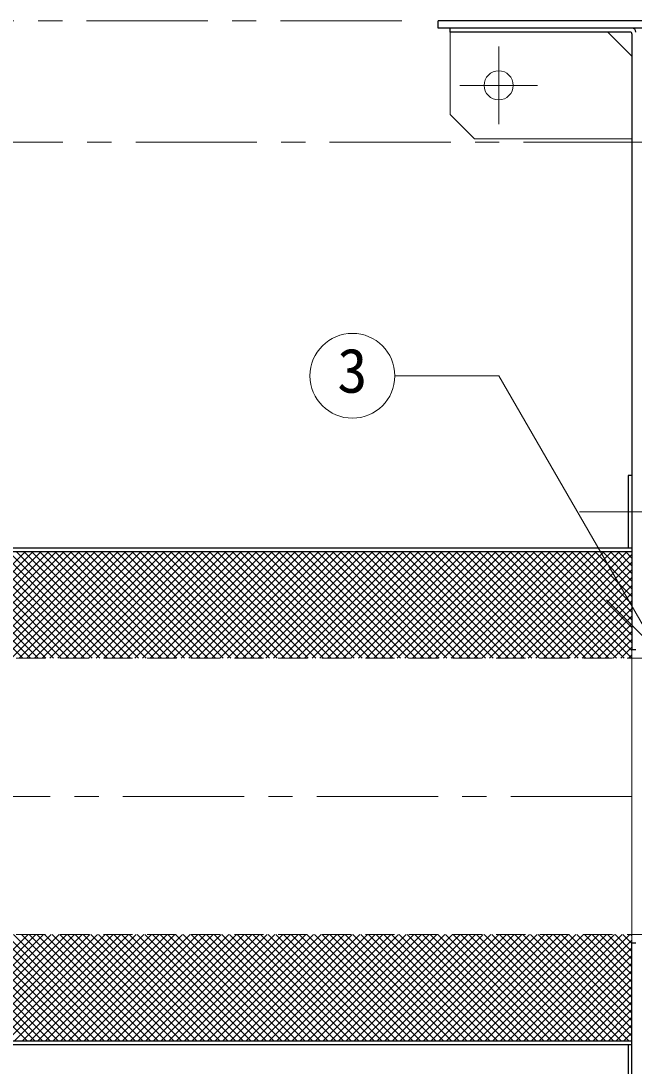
# Model space of a CAD drawing. Units: millimetres at full size, sheet at 1:10; details may follow other scales. Extents: x -2092 to 1958, y -1356 to 1454.
# Drawn here: x -1401.6 to -1148.6, y -537 to -105.8 of the extents above; entities that cross this region are included whole.
import ezdxf
from ezdxf.enums import TextEntityAlignment as Align

# ---------------------------------------------------------------- set-up
doc = ezdxf.new("R2010")
doc.units = ezdxf.units.MM
doc.header["$LTSCALE"] = 10
doc.linetypes.add('CHAIN1', pattern=[8, 5, -1, 1, -1])
doc.linetypes.add('DASHED1', pattern=[1.8, 1.2, -0.6])
doc.layers.add('0-0_ﾚｲﾔ1', color=4, linetype='Continuous', lineweight=9)
doc.styles.add('ＭＳ ゴシック', font='')
doc.styles.get('ＭＳ ゴシック').set_extended_font_data('MS Gothic')

msp = doc.modelspace()

# ---------------------------------------------------------------- linework, layer by layer
at = {"layer": '0-0_ﾚｲﾔ1', "linetype": 'CHAIN1'}
for p, q in [((-1244.49, -105.78), (-2029.49, -105.78)), ((-1204.49, -148.38), (-1204.49, -116.38)), ((-1188.49, -132.38), (-1220.49, -132.38)), ((-904.24, -155.78), (-1929.49, -155.78)), ((-1127.89, -308.28), (-1171.09, -308.28)), ((-1069.49, -425.78), (-1879.49, -425.78))]:
    msp.add_line(p, q, dxfattribs=at)
at = {"layer": '0-0_ﾚｲﾔ1', "color": 5, "lineweight": 25}
for p, q in [((-1229.49, -108.78), (-1229.49, -105.78)), ((-1097.49, -105.78), (-1229.49, -105.78)), ((-1098.99, -108.78), (-1229.49, -108.78)), ((-1224.49, -110.38), (-1224.49, -108.78)), ((-1150.29, -110.38), (-1224.49, -110.38)), ((-1149.49, -111.18), (-1149.49, -365.28)), ((-1151.09, -293.28), (-1151.09, -323.28)), ((-1149.49, -293.28), (-1151.09, -293.28)), ((-1149.49, -323.28), (-1649.49, -323.28)), ((-1149.49, -324.88), (-1647.89, -324.88)), ((-1147.89, -365.28), (-1149.49, -365.28)), ((-1147.89, -486.28), (-1149.49, -486.28)), ((-1149.49, -914.98), (-1149.49, -486.28)), ((-1149.49, -528.28), (-1649.49, -528.28)), ((-1149.49, -526.68), (-1647.89, -526.68)), ((-1151.09, -528.28), (-1151.09, -558.28))]:
    msp.add_line(p, q, dxfattribs=at)
at = {"layer": '0-0_ﾚｲﾔ1', "color": 7, "lineweight": 18}
for p, q in [((-1224.49, -110.38), (-1224.49, -144.38)), ((-1159.49, -110.38), (-1149.49, -120.38)), ((-1224.49, -144.38), (-1214.49, -154.38)), ((-1214.49, -154.38), (-1149.49, -154.38)), ((-1247.33, -252.21), (-1204.46, -252.21)), ((-1138.82, -365.91), (-1204.46, -252.21)), ((-1138.82, -365.91), (-1160.03, -344.7)), ((-1149.49, -486.28), (-1149.49, -365.28))]:
    msp.add_line(p, q, dxfattribs=at)
at = {"layer": '0-0_ﾚｲﾔ1'}
for p, q in [((-1148.83, -108.92), (-1148.69, -108.78)), ((-1444.76, -324.88), (-1400.86, -368.78)), ((-1443.69, -368.78), (-1399.79, -324.88)), ((-1441.58, -324.88), (-1397.68, -368.78)), ((-1440.51, -368.78), (-1396.61, -324.88)), ((-1438.4, -324.88), (-1394.5, -368.78)), ((-1437.33, -368.78), (-1393.43, -324.88)), ((-1435.22, -324.88), (-1391.32, -368.78)), ((-1434.14, -368.78), (-1390.24, -324.88)), ((-1432.03, -324.88), (-1388.13, -368.78)), ((-1430.96, -368.78), (-1387.06, -324.88)), ((-1428.85, -324.88), (-1384.95, -368.78)), ((-1427.78, -368.78), (-1383.88, -324.88)), ((-1425.67, -324.88), (-1381.77, -368.78)), ((-1424.6, -368.78), (-1380.7, -324.88)), ((-1422.49, -324.88), (-1378.59, -368.78)), ((-1421.42, -368.78), (-1377.52, -324.88)), ((-1419.31, -324.88), (-1375.41, -368.78)), ((-1418.23, -368.78), (-1374.33, -324.88)), ((-1416.12, -324.88), (-1372.22, -368.78)), ((-1415.05, -368.78), (-1371.15, -324.88)), ((-1412.94, -324.88), (-1369.04, -368.78)), ((-1411.87, -368.78), (-1367.97, -324.88)), ((-1409.76, -324.88), (-1365.86, -368.78)), ((-1408.69, -368.78), (-1364.79, -324.88)), ((-1406.58, -324.88), (-1362.68, -368.78)), ((-1405.51, -368.78), (-1361.61, -324.88)), ((-1403.4, -324.88), (-1359.5, -368.78)), ((-1402.32, -368.78), (-1358.42, -324.88)), ((-1400.21, -324.88), (-1356.31, -368.78)), ((-1399.14, -368.78), (-1355.24, -324.88)), ((-1397.03, -324.88), (-1353.13, -368.78)), ((-1395.96, -368.78), (-1352.06, -324.88)), ((-1393.85, -324.88), (-1349.95, -368.78)), ((-1392.78, -368.78), (-1348.88, -324.88)), ((-1390.67, -324.88), (-1346.77, -368.78)), ((-1389.6, -368.78), (-1345.7, -324.88)), ((-1387.49, -324.88), (-1343.59, -368.78)), ((-1386.41, -368.78), (-1342.51, -324.88)), ((-1384.3, -324.88), (-1340.4, -368.78)), ((-1383.23, -368.78), (-1339.33, -324.88)), ((-1381.12, -324.88), (-1337.22, -368.78)), ((-1380.05, -368.78), (-1336.15, -324.88)), ((-1377.94, -324.88), (-1334.04, -368.78)), ((-1376.87, -368.78), (-1332.97, -324.88)), ((-1374.76, -324.88), (-1330.86, -368.78)), ((-1373.69, -368.78), (-1329.79, -324.88)), ((-1371.58, -324.88), (-1327.68, -368.78)), ((-1370.5, -368.78), (-1326.6, -324.88)), ((-1368.39, -324.88), (-1324.49, -368.78)), ((-1367.32, -368.78), (-1323.42, -324.88)), ((-1365.21, -324.88), (-1321.31, -368.78)), ((-1364.14, -368.78), (-1320.24, -324.88)), ((-1362.03, -324.88), (-1318.13, -368.78)), ((-1360.96, -368.78), (-1317.06, -324.88)), ((-1358.85, -324.88), (-1314.95, -368.78)), ((-1357.78, -368.78), (-1313.88, -324.88)), ((-1355.67, -324.88), (-1311.77, -368.78)), ((-1354.59, -368.78), (-1310.69, -324.88)), ((-1352.48, -324.88), (-1308.58, -368.78)), ((-1351.41, -368.78), (-1307.51, -324.88)), ((-1349.3, -324.88), (-1305.4, -368.78)), ((-1348.23, -368.78), (-1304.33, -324.88)), ((-1346.12, -324.88), (-1302.22, -368.78)), ((-1345.05, -368.78), (-1301.15, -324.88)), ((-1342.94, -324.88), (-1299.04, -368.78)), ((-1341.87, -368.78), (-1297.97, -324.88)), ((-1339.76, -324.88), (-1295.86, -368.78)), ((-1338.68, -368.78), (-1294.78, -324.88)), ((-1336.57, -324.88), (-1292.67, -368.78)), ((-1335.5, -368.78), (-1291.6, -324.88)), ((-1333.39, -324.88), (-1289.49, -368.78)), ((-1332.32, -368.78), (-1288.42, -324.88)), ((-1330.21, -324.88), (-1286.31, -368.78)), ((-1329.14, -368.78), (-1285.24, -324.88)), ((-1327.03, -324.88), (-1283.13, -368.78)), ((-1325.96, -368.78), (-1282.06, -324.88)), ((-1323.85, -324.88), (-1279.95, -368.78)), ((-1322.77, -368.78), (-1278.87, -324.88)), ((-1320.66, -324.88), (-1276.76, -368.78)), ((-1319.59, -368.78), (-1275.69, -324.88)), ((-1317.48, -324.88), (-1273.58, -368.78)), ((-1316.41, -368.78), (-1272.51, -324.88)), ((-1314.3, -324.88), (-1270.4, -368.78)), ((-1313.23, -368.78), (-1269.33, -324.88)), ((-1311.12, -324.88), (-1267.22, -368.78)), ((-1310.05, -368.78), (-1266.15, -324.88)), ((-1307.94, -324.88), (-1264.04, -368.78)), ((-1306.86, -368.78), (-1262.96, -324.88)), ((-1304.75, -324.88), (-1260.85, -368.78)), ((-1303.68, -368.78), (-1259.78, -324.88)), ((-1301.57, -324.88), (-1257.67, -368.78)), ((-1300.5, -368.78), (-1256.6, -324.88)), ((-1298.39, -324.88), (-1254.49, -368.78)), ((-1297.32, -368.78), (-1253.42, -324.88)), ((-1295.21, -324.88), (-1251.31, -368.78)), ((-1294.14, -368.78), (-1250.24, -324.88)), ((-1292.03, -324.88), (-1248.13, -368.78)), ((-1290.95, -368.78), (-1247.05, -324.88)), ((-1288.84, -324.88), (-1244.94, -368.78)), ((-1287.77, -368.78), (-1243.87, -324.88)), ((-1285.66, -324.88), (-1241.76, -368.78)), ((-1284.59, -368.78), (-1240.69, -324.88)), ((-1282.48, -324.88), (-1238.58, -368.78)), ((-1281.41, -368.78), (-1237.51, -324.88)), ((-1279.3, -324.88), (-1235.4, -368.78)), ((-1278.23, -368.78), (-1234.33, -324.88)), ((-1276.12, -324.88), (-1232.22, -368.78)), ((-1275.04, -368.78), (-1231.14, -324.88)), ((-1272.93, -324.88), (-1229.03, -368.78)), ((-1271.86, -368.78), (-1227.96, -324.88)), ((-1269.75, -324.88), (-1225.85, -368.78)), ((-1268.68, -368.78), (-1224.78, -324.88)), ((-1266.57, -324.88), (-1222.67, -368.78)), ((-1265.5, -368.78), (-1221.6, -324.88)), ((-1263.39, -324.88), (-1219.49, -368.78)), ((-1262.32, -368.78), (-1218.42, -324.88)), ((-1260.21, -324.88), (-1216.31, -368.78)), ((-1259.14, -368.78), (-1215.24, -324.88)), ((-1257.02, -324.88), (-1213.12, -368.78)), ((-1255.95, -368.78), (-1212.05, -324.88)), ((-1253.84, -324.88), (-1209.94, -368.78)), ((-1252.77, -368.78), (-1208.87, -324.88)), ((-1250.66, -324.88), (-1206.76, -368.78)), ((-1249.59, -368.78), (-1205.69, -324.88)), ((-1247.48, -324.88), (-1203.58, -368.78)), ((-1246.41, -368.78), (-1202.51, -324.88)), ((-1244.3, -324.88), (-1200.4, -368.78)), ((-1243.23, -368.78), (-1199.33, -324.88)), ((-1241.11, -324.88), (-1197.21, -368.78)), ((-1240.04, -368.78), (-1196.14, -324.88)), ((-1237.93, -324.88), (-1194.03, -368.78)), ((-1236.86, -368.78), (-1192.96, -324.88)), ((-1234.75, -324.88), (-1190.85, -368.78)), ((-1233.68, -368.78), (-1189.78, -324.88)), ((-1231.57, -324.88), (-1187.67, -368.78)), ((-1230.5, -368.78), (-1186.6, -324.88)), ((-1228.39, -324.88), (-1184.49, -368.78)), ((-1227.32, -368.78), (-1183.42, -324.88)), ((-1225.21, -324.88), (-1181.31, -368.78)), ((-1224.13, -368.78), (-1180.23, -324.88)), ((-1222.02, -324.88), (-1178.12, -368.78)), ((-1220.95, -368.78), (-1177.05, -324.88)), ((-1218.84, -324.88), (-1174.94, -368.78)), ((-1217.77, -368.78), (-1173.87, -324.88)), ((-1215.66, -324.88), (-1171.76, -368.78)), ((-1214.59, -368.78), (-1170.69, -324.88)), ((-1212.48, -324.88), (-1168.58, -368.78)), ((-1211.41, -368.78), (-1167.51, -324.88)), ((-1209.3, -324.88), (-1165.4, -368.78)), ((-1208.22, -368.78), (-1164.32, -324.88)), ((-1206.11, -324.88), (-1162.21, -368.78)), ((-1205.04, -368.78), (-1161.14, -324.88)), ((-1202.93, -324.88), (-1159.03, -368.78)), ((-1201.86, -368.78), (-1157.96, -324.88)), ((-1199.75, -324.88), (-1155.85, -368.78)), ((-1198.68, -368.78), (-1154.78, -324.88)), ((-1196.57, -324.88), (-1152.67, -368.78)), ((-1195.5, -368.78), (-1151.6, -324.88)), ((-1193.39, -324.88), (-1149.49, -368.77)), ((-1192.31, -368.78), (-1149.49, -325.96)), ((-1190.2, -324.88), (-1149.49, -365.59)), ((-1187.02, -324.88), (-1149.49, -362.41)), ((-1183.84, -324.88), (-1149.49, -359.23)), ((-1180.66, -324.88), (-1149.49, -356.04)), ((-1177.48, -324.88), (-1149.49, -352.86)), ((-1174.29, -324.88), (-1149.49, -349.68)), ((-1171.11, -324.88), (-1149.49, -346.5)), ((-1167.93, -324.88), (-1149.49, -343.32)), ((-1164.75, -324.88), (-1149.49, -340.13)), ((-1161.57, -324.88), (-1149.49, -336.95)), ((-1158.38, -324.88), (-1149.49, -333.77)), ((-1155.2, -324.88), (-1149.49, -330.59)), ((-1152.02, -324.88), (-1149.49, -327.41)), ((-1189.13, -368.78), (-1149.49, -329.14)), ((-1185.95, -368.78), (-1149.49, -332.32)), ((-1182.77, -368.78), (-1149.49, -335.5)), ((-1179.59, -368.78), (-1149.49, -338.69)), ((-1176.4, -368.78), (-1149.49, -341.87)), ((-1173.22, -368.78), (-1149.49, -345.05)), ((-1170.04, -368.78), (-1149.49, -348.23)), ((-1166.86, -368.78), (-1149.49, -351.41)), ((-1163.68, -368.78), (-1149.49, -354.6)), ((-1160.49, -368.78), (-1149.49, -357.78)), ((-1157.31, -368.78), (-1149.49, -360.96)), ((-1154.13, -368.78), (-1149.49, -364.14)), ((-1150.95, -368.78), (-1149.49, -367.32)), ((-1442.78, -482.78), (-1398.88, -526.68)), ((-1442.49, -526.68), (-1398.59, -482.78)), ((-1439.6, -482.78), (-1395.7, -526.68)), ((-1439.31, -526.68), (-1395.41, -482.78)), ((-1436.41, -482.78), (-1392.51, -526.68)), ((-1436.13, -526.68), (-1392.23, -482.78)), ((-1433.23, -482.78), (-1389.33, -526.68)), ((-1432.94, -526.68), (-1389.04, -482.78)), ((-1430.05, -482.78), (-1386.15, -526.68)), ((-1429.76, -526.68), (-1385.86, -482.78)), ((-1426.87, -482.78), (-1382.97, -526.68)), ((-1426.58, -526.68), (-1382.68, -482.78)), ((-1423.69, -482.78), (-1379.79, -526.68)), ((-1423.4, -526.68), (-1379.5, -482.78)), ((-1420.5, -482.78), (-1376.6, -526.68)), ((-1420.22, -526.68), (-1376.32, -482.78)), ((-1417.32, -482.78), (-1373.42, -526.68)), ((-1417.04, -526.68), (-1373.14, -482.78)), ((-1414.14, -482.78), (-1370.24, -526.68)), ((-1413.85, -526.68), (-1369.95, -482.78)), ((-1410.96, -482.78), (-1367.06, -526.68)), ((-1410.67, -526.68), (-1366.77, -482.78)), ((-1407.78, -482.78), (-1363.88, -526.68)), ((-1407.49, -526.68), (-1363.59, -482.78)), ((-1404.59, -482.78), (-1360.69, -526.68)), ((-1404.31, -526.68), (-1360.41, -482.78)), ((-1401.41, -482.78), (-1357.51, -526.68)), ((-1401.13, -526.68), (-1357.23, -482.78)), ((-1398.23, -482.78), (-1354.33, -526.68)), ((-1397.94, -526.68), (-1354.04, -482.78)), ((-1395.05, -482.78), (-1351.15, -526.68)), ((-1394.76, -526.68), (-1350.86, -482.78)), ((-1391.87, -482.78), (-1347.97, -526.68)), ((-1391.58, -526.68), (-1347.68, -482.78)), ((-1388.69, -482.78), (-1344.79, -526.68)), ((-1388.4, -526.68), (-1344.5, -482.78)), ((-1385.5, -482.78), (-1341.6, -526.68)), ((-1385.22, -526.68), (-1341.32, -482.78)), ((-1382.32, -482.78), (-1338.42, -526.68)), ((-1382.03, -526.68), (-1338.13, -482.78)), ((-1379.14, -482.78), (-1335.24, -526.68)), ((-1378.85, -526.68), (-1334.95, -482.78)), ((-1375.96, -482.78), (-1332.06, -526.68)), ((-1375.67, -526.68), (-1331.77, -482.78)), ((-1372.78, -482.78), (-1328.88, -526.68)), ((-1372.49, -526.68), (-1328.59, -482.78)), ((-1369.59, -482.78), (-1325.69, -526.68)), ((-1369.31, -526.68), (-1325.41, -482.78)), ((-1366.41, -482.78), (-1322.51, -526.68)), ((-1366.12, -526.68), (-1322.22, -482.78)), ((-1363.23, -482.78), (-1319.33, -526.68)), ((-1362.94, -526.68), (-1319.04, -482.78)), ((-1360.05, -482.78), (-1316.15, -526.68)), ((-1359.76, -526.68), (-1315.86, -482.78)), ((-1356.87, -482.78), (-1312.97, -526.68)), ((-1356.58, -526.68), (-1312.68, -482.78)), ((-1353.68, -482.78), (-1309.78, -526.68)), ((-1353.4, -526.68), (-1309.5, -482.78)), ((-1350.5, -482.78), (-1306.6, -526.68)), ((-1350.21, -526.68), (-1306.31, -482.78)), ((-1347.32, -482.78), (-1303.42, -526.68)), ((-1347.03, -526.68), (-1303.13, -482.78)), ((-1344.14, -482.78), (-1300.24, -526.68)), ((-1343.85, -526.68), (-1299.95, -482.78)), ((-1340.96, -482.78), (-1297.06, -526.68)), ((-1340.67, -526.68), (-1296.77, -482.78)), ((-1337.77, -482.78), (-1293.87, -526.68)), ((-1337.49, -526.68), (-1293.59, -482.78)), ((-1334.59, -482.78), (-1290.69, -526.68)), ((-1334.3, -526.68), (-1290.4, -482.78)), ((-1331.41, -482.78), (-1287.51, -526.68)), ((-1331.12, -526.68), (-1287.22, -482.78)), ((-1328.23, -482.78), (-1284.33, -526.68)), ((-1327.94, -526.68), (-1284.04, -482.78)), ((-1325.05, -482.78), (-1281.15, -526.68)), ((-1324.76, -526.68), (-1280.86, -482.78)), ((-1321.86, -482.78), (-1277.96, -526.68)), ((-1321.58, -526.68), (-1277.68, -482.78)), ((-1318.68, -482.78), (-1274.78, -526.68)), ((-1318.39, -526.68), (-1274.49, -482.78)), ((-1315.5, -482.78), (-1271.6, -526.68)), ((-1315.21, -526.68), (-1271.31, -482.78)), ((-1312.32, -482.78), (-1268.42, -526.68)), ((-1312.03, -526.68), (-1268.13, -482.78)), ((-1309.14, -482.78), (-1265.24, -526.68)), ((-1308.85, -526.68), (-1264.95, -482.78)), ((-1305.95, -482.78), (-1262.05, -526.68)), ((-1305.67, -526.68), (-1261.77, -482.78)), ((-1302.77, -482.78), (-1258.87, -526.68)), ((-1302.48, -526.68), (-1258.58, -482.78)), ((-1299.59, -482.78), (-1255.69, -526.68)), ((-1299.3, -526.68), (-1255.4, -482.78)), ((-1296.41, -482.78), (-1252.51, -526.68)), ((-1296.12, -526.68), (-1252.22, -482.78)), ((-1293.23, -482.78), (-1249.33, -526.68)), ((-1292.94, -526.68), (-1249.04, -482.78)), ((-1290.04, -482.78), (-1246.14, -526.68)), ((-1289.76, -526.68), (-1245.86, -482.78)), ((-1286.86, -482.78), (-1242.96, -526.68)), ((-1286.57, -526.68), (-1242.67, -482.78)), ((-1283.68, -482.78), (-1239.78, -526.68)), ((-1283.39, -526.68), (-1239.49, -482.78)), ((-1280.5, -482.78), (-1236.6, -526.68)), ((-1280.21, -526.68), (-1236.31, -482.78)), ((-1277.32, -482.78), (-1233.42, -526.68)), ((-1277.03, -526.68), (-1233.13, -482.78)), ((-1274.13, -482.78), (-1230.23, -526.68)), ((-1273.85, -526.68), (-1229.95, -482.78)), ((-1270.95, -482.78), (-1227.05, -526.68)), ((-1270.66, -526.68), (-1226.76, -482.78)), ((-1267.77, -482.78), (-1223.87, -526.68)), ((-1267.48, -526.68), (-1223.58, -482.78)), ((-1264.59, -482.78), (-1220.69, -526.68)), ((-1264.3, -526.68), (-1220.4, -482.78)), ((-1261.41, -482.78), (-1217.51, -526.68)), ((-1261.12, -526.68), (-1217.22, -482.78)), ((-1258.22, -482.78), (-1214.32, -526.68)), ((-1257.94, -526.68), (-1214.04, -482.78)), ((-1255.04, -482.78), (-1211.14, -526.68)), ((-1254.75, -526.68), (-1210.85, -482.78)), ((-1251.86, -482.78), (-1207.96, -526.68)), ((-1251.57, -526.68), (-1207.67, -482.78)), ((-1248.68, -482.78), (-1204.78, -526.68)), ((-1248.39, -526.68), (-1204.49, -482.78)), ((-1245.5, -482.78), (-1201.6, -526.68)), ((-1245.21, -526.68), (-1201.31, -482.78)), ((-1242.31, -482.78), (-1198.41, -526.68)), ((-1242.03, -526.68), (-1198.13, -482.78)), ((-1239.13, -482.78), (-1195.23, -526.68)), ((-1238.84, -526.68), (-1194.94, -482.78)), ((-1235.95, -482.78), (-1192.05, -526.68)), ((-1235.66, -526.68), (-1191.76, -482.78)), ((-1232.77, -482.78), (-1188.87, -526.68)), ((-1232.48, -526.68), (-1188.58, -482.78)), ((-1229.59, -482.78), (-1185.69, -526.68)), ((-1229.3, -526.68), (-1185.4, -482.78)), ((-1226.4, -482.78), (-1182.5, -526.68)), ((-1226.12, -526.68), (-1182.22, -482.78)), ((-1223.22, -482.78), (-1179.32, -526.68)), ((-1222.93, -526.68), (-1179.03, -482.78)), ((-1220.04, -482.78), (-1176.14, -526.68)), ((-1219.75, -526.68), (-1175.85, -482.78)), ((-1216.86, -482.78), (-1172.96, -526.68)), ((-1216.57, -526.68), (-1172.67, -482.78)), ((-1213.68, -482.78), (-1169.78, -526.68)), ((-1213.39, -526.68), (-1169.49, -482.78)), ((-1210.49, -482.78), (-1166.59, -526.68)), ((-1210.21, -526.68), (-1166.31, -482.78)), ((-1207.31, -482.78), (-1163.41, -526.68)), ((-1207.02, -526.68), (-1163.12, -482.78)), ((-1204.13, -482.78), (-1160.23, -526.68)), ((-1203.84, -526.68), (-1159.94, -482.78)), ((-1200.95, -482.78), (-1157.05, -526.68)), ((-1200.66, -526.68), (-1156.76, -482.78)), ((-1197.77, -482.78), (-1153.87, -526.68)), ((-1197.48, -526.68), (-1153.58, -482.78)), ((-1194.58, -482.78), (-1150.68, -526.68)), ((-1194.3, -526.68), (-1150.4, -482.78)), ((-1191.4, -482.78), (-1149.49, -524.69)), ((-1188.22, -482.78), (-1149.49, -521.51)), ((-1185.04, -482.78), (-1149.49, -518.32)), ((-1181.86, -482.78), (-1149.49, -515.14)), ((-1178.67, -482.78), (-1149.49, -511.96)), ((-1175.49, -482.78), (-1149.49, -508.78)), ((-1172.31, -482.78), (-1149.49, -505.6)), ((-1169.13, -482.78), (-1149.49, -502.41)), ((-1165.95, -482.78), (-1149.49, -499.23)), ((-1162.76, -482.78), (-1149.49, -496.05)), ((-1159.58, -482.78), (-1149.49, -492.87)), ((-1156.4, -482.78), (-1149.49, -489.69)), ((-1153.22, -482.78), (-1149.49, -486.5)), ((-1150.04, -482.78), (-1149.49, -483.32)), ((-1191.11, -526.68), (-1149.49, -485.06)), ((-1187.93, -526.68), (-1149.49, -488.24)), ((-1184.75, -526.68), (-1149.49, -491.42)), ((-1181.57, -526.68), (-1149.49, -494.6)), ((-1178.39, -526.68), (-1149.49, -497.79)), ((-1175.2, -526.68), (-1149.49, -500.97)), ((-1172.02, -526.68), (-1149.49, -504.15)), ((-1168.84, -526.68), (-1149.49, -507.33)), ((-1165.66, -526.68), (-1149.49, -510.51)), ((-1162.48, -526.68), (-1149.49, -513.7)), ((-1159.29, -526.68), (-1149.49, -516.88)), ((-1156.11, -526.68), (-1149.49, -520.06)), ((-1152.93, -526.68), (-1149.49, -523.24)), ((-1149.75, -526.68), (-1149.49, -526.42))]:
    msp.add_line(p, q, dxfattribs=at)
at = {"layer": '0-0_ﾚｲﾔ1', "linetype": 'DASHED1'}
for p, q in [((-1139.49, -368.78), (-1684.49, -368.78)), ((-1139.49, -482.78), (-1684.49, -482.78))]:
    msp.add_line(p, q, dxfattribs=at)
at = {"layer": '0-0_ﾚｲﾔ1', "color": 7, "lineweight": 18}
for centre, radius in [((-1204.49, -132.38), 6), ((-1264.83, -252.21), 17.5)]:
    msp.add_circle(centre, radius, dxfattribs=at)
at = {"layer": '0-0_ﾚｲﾔ1', "color": 5, "lineweight": 25}
for centre, radius in [((-1150.29, -111.18), 0.8), ((-1149.49, -110.38), 1.6)]:
    msp.add_arc(centre, radius, 0, 90, dxfattribs=at)

# ---------------------------------------------------------------- texts
at = {"layer": '0-0_ﾚｲﾔ1', "color": 7, "style": 'ＭＳ ゴシック'}
msp.add_text('3', height=18.33, dxfattribs=at).set_placement((-1271.08, -264.71), align=Align.BOTTOM_LEFT)

doc.saveas('drawing.dxf')
